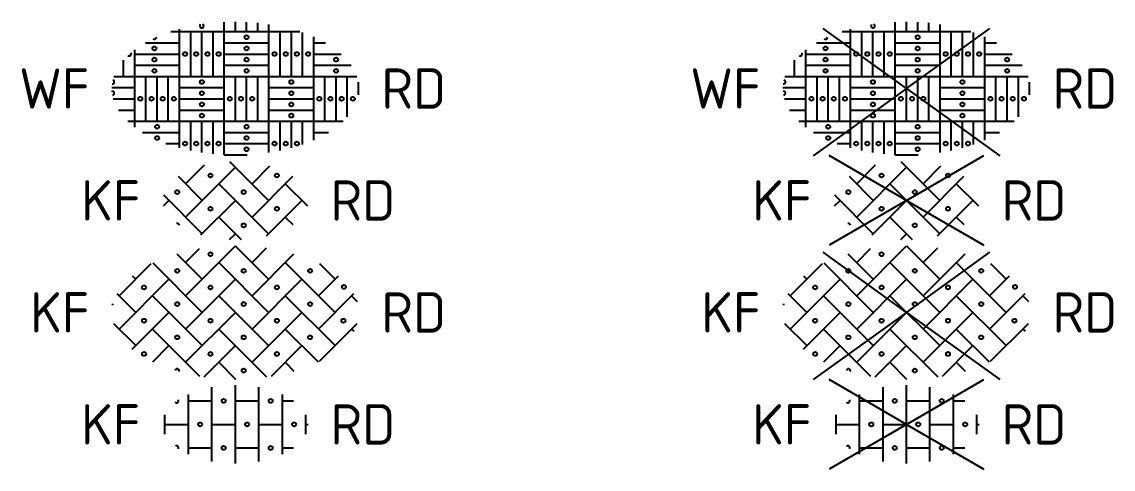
# Model space of a CAD drawing. Header units: metres. Extents: x -77 to 448, y 4806 to 5239.
# Drawn here: x -36.71 to -26.95, y 5029.6 to 5033.59 of the extents above; entities that cross this region are included whole.
import ezdxf
from ezdxf.enums import TextEntityAlignment as Align

# ---------------------------------------------------------------- set-up
doc = ezdxf.new("R2010")
doc.units = ezdxf.units.M
doc.layers.add('V-WE-VH-OPENVERHARDING_STRAATBAKSTEEN-S', color=90, linetype='Continuous', lineweight=25)
doc.styles.add('NLCS-ISO', font='NLCS-ISO.ttf')

# ---------------------------------------------------------------- blocks, each defined once
blk = doc.blocks.new('SVH-SBS_KEIFORMAAT_HALFST_KL-SO')
for p, q in [((-1.05, -1.656), (-1.05, 1.656)), ((0, -1.75), (0, 1.75)), ((1.05, -1.656), (1.05, 1.656)), ((-2.1, -1.336), (-2.1, 1.336)), ((-2.1, 1.05), (-1.05, 1.05)), ((0, 1.05), (1.05, 1.05)), ((2.1, -1.336), (2.1, 1.336)), ((2.1, 1.05), (2.6, 1.05)), ((-3.15, -0.431), (-3.15, 0.431)), ((-3.15, 0), (-2.1, 0)), ((-1.05, 0), (0, 0)), ((1.05, 0), (2.1, 0)), ((3.15, -0.431), (3.15, 0.431)), ((3.15, 0), (3.25, 0)), ((-2.1, -1.05), (-1.05, -1.05)), ((0, -1.05), (1.05, -1.05)), ((2.1, -1.05), (2.6, -1.05))]:
    blk.add_line(p, q)
for centre in [(-0.525, 1.05), (1.575, 1.05), (-1.575, 0), (0.525, 0), (2.625, 0), (-0.525, -1.05), (1.575, -1.05)]:
    blk.add_circle(centre, 0.0881)
for centre, start, end in [((-2.625, 1.05), 226.5114, 25.844), ((-2.625, -1.05), 334.4891, 133.1728)]:
    blk.add_arc(centre, 0.0881, start, end)
at = {"style": 'NLCS-ISO'}
blk.add_attdef('FORMAAT', text='', height=1.8, dxfattribs=at).set_placement((-4.25, 0), align=Align.MIDDLE_RIGHT)
blk.add_attdef('KLEUR', text='', height=1.8, dxfattribs=at).set_placement((4.25, 0), align=Align.MIDDLE_LEFT)
at = {"style": 'NLCS-ISO', "flags": 1}
blk.add_attdef('FUNCTIE', text='', height=1.8, dxfattribs=at).set_placement((0, -2.75), align=Align.TOP_CENTER)
blk = doc.blocks.new('SVH-SBS_KEIFORMAAT_KEPER-SO')
for p, q in [((-2.227, 0.742), (0, 2.97)), ((-0.005, 2.975), (1.485, 1.485)), ((-2.619, 2.619), (-1.485, 1.485)), ((-2.227, 2.227), (-1.609, 2.846)), ((0.742, 2.227), (1.394, 2.879)), ((0.742, 0.742), (2.619, 2.619)), ((-5.197, 0.742), (-3.76, 2.18)), ((-3.696, 2.211), (-1.485, 0)), ((-0.742, 2.227), (1.485, 0)), ((2.227, 2.227), (4.455, 0)), ((3.76, 2.18), (4.455, 1.485)), ((-5.197, -0.742), (-2.97, 1.485)), ((-4.61, 1.64), (-4.455, 1.485)), ((-2.227, -0.742), (0, 1.485)), ((0.742, -0.742), (2.97, 1.485)), ((3.712, 0.742), (4.61, 1.64)), ((-5.298, 0.844), (-4.455, 0)), ((-3.712, 0.742), (-1.485, -1.485)), ((-0.742, 0.742), (1.485, -1.485)), ((2.227, 0.742), (4.455, -1.485)), ((3.712, -0.742), (5.298, 0.844)), ((5.197, 0.742), (5.449, 0.49)), ((-4.61, -1.64), (-2.97, 0)), ((-2.227, -2.227), (0, 0)), ((0.742, -2.227), (2.97, 0)), ((-5.449, -0.49), (-4.455, -1.485)), ((-3.712, -0.742), (-1.609, -2.846)), ((-0.742, -0.742), (1.394, -2.879)), ((2.227, -0.742), (3.696, -2.211)), ((3.76, -2.18), (5.449, -0.49)), ((5.197, -0.742), (5.298, -0.844)), ((-3.696, -2.211), (-2.97, -1.485)), ((-1.394, -2.879), (0, -1.485)), ((1.609, -2.846), (2.97, -1.485)), ((-0.742, -2.227), (0.005, -2.975)), ((2.227, -2.227), (2.619, -2.619)), ((-0.005, -2.975), (0, -2.97))]:
    blk.add_line(p, q)
for centre in [(-1.114, 2.599), (-2.599, 1.856), (0.371, 1.856), (3.341, 1.856), (-4.084, 1.114), (-1.114, 1.114), (1.856, 1.114), (4.851, 1.139), (-2.599, 0.371), (0.371, 0.371), (3.341, 0.371), (-4.084, -0.371), (-1.114, -0.371), (1.856, -0.371), (4.826, -0.371), (-2.599, -1.114), (0.371, -1.114), (3.341, -1.114), (-4.084, -1.856), (-1.114, -1.856), (1.856, -1.856), (0.371, -2.599)]:
    blk.add_circle(centre, 0.0881)
for centre, start, end in [((-5.568, 0.371), 331.3702, 3.611), ((-2.599, -2.599), 327.2577, 180.6065)]:
    blk.add_arc(centre, 0.0881, start, end)
at = {"style": 'NLCS-ISO'}
blk.add_attdef('FORMAAT', text='', height=1.8, dxfattribs=at).set_placement((-6.525, 0), align=Align.MIDDLE_RIGHT)
blk.add_attdef('KLEUR', text='', height=1.8, dxfattribs=at).set_placement((6.525, 0), align=Align.MIDDLE_LEFT)
at = {"style": 'NLCS-ISO', "flags": 1}
blk.add_attdef('FUNCTIE', text='', height=1.8, dxfattribs=at).set_placement((0, -3.975), align=Align.TOP_CENTER)
blk = doc.blocks.new('SVH-SBS_KEIFORMAAT_KEPER_KL-SO')
for p, q in [((-2.227, 0.742), (-1.387, 1.583)), ((-2.227, -0.742), (0, 1.485)), ((-0.259, 1.744), (1.485, 0)), ((0.742, 0.742), (1.541, 1.541)), ((-2.562, 1.077), (-1.485, 0)), ((0.742, -0.742), (2.562, 1.077)), ((-0.742, 0.742), (1.485, -1.485)), ((2.227, 0.742), (3.217, -0.247)), ((-3.217, 0.247), (-1.485, -1.485)), ((-3.217, -0.247), (-2.97, 0)), ((-1.541, -1.541), (0, 0)), ((1.387, -1.583), (2.97, 0)), ((-0.742, -0.742), (0.259, -1.744)), ((2.227, -0.742), (2.562, -1.077)), ((-0.259, -1.744), (0, -1.485))]:
    blk.add_line(p, q)
for centre in [(-1.114, 1.114), (1.856, 1.114), (-2.599, 0.371), (0.371, 0.371), (-1.114, -0.371), (1.856, -0.371), (0.371, -1.114)]:
    blk.add_circle(centre, 0.0881)
blk.add_arc((-2.599, -1.114), 0.0881, 1.5262, 108.8332)
at = {"style": 'NLCS-ISO'}
blk.add_attdef('FORMAAT', text='', height=1.8, dxfattribs=at).set_placement((-4.25, 0), align=Align.MIDDLE_RIGHT)
blk.add_attdef('KLEUR', text='', height=1.8, dxfattribs=at).set_placement((4.25, 0), align=Align.MIDDLE_LEFT)
at = {"style": 'NLCS-ISO', "flags": 1}
blk.add_attdef('FUNCTIE', text='', height=1.8, dxfattribs=at).set_placement((0, -2.75), align=Align.TOP_CENTER)
blk = doc.blocks.new('SVH-SBS_WAALFORMAAT_BLOK-SO')
for p, q in [((-0.5, -2.963), (-0.5, 2.963)), ((0, 2.538), (0, 2.975)), ((0.5, 2.538), (0.5, 2.963)), ((-2.881, 2.538), (2.881, 2.538)), ((-2.5, -2.653), (-2.5, 2.653)), ((-2, 0.538), (-2, 2.538)), ((-1.5, 0.538), (-1.5, 2.538)), ((-1, 0.538), (-1, 2.538)), ((1, 2.538), (1, 2.926)), ((1.5, -2.863), (1.5, 2.863)), ((2, 0.538), (2, 2.538)), ((2.5, 0.538), (2.5, 2.538)), ((3, 0.538), (3, 2.498)), ((-4.024, 2.038), (-2.5, 2.038)), ((-0.5, 2.038), (1.5, 2.038)), ((3.5, -2.302), (3.5, 2.302)), ((3.5, 2.038), (4.024, 2.038)), ((-4.5, -1.726), (-4.5, 1.726)), ((-4.5, 1.538), (-2.5, 1.538)), ((-0.5, 1.538), (1.5, 1.538)), ((3.5, 1.538), (4.729, 1.538)), ((-5, 0.538), (-5, 1.266)), ((-4.5, 1.038), (-2.5, 1.038)), ((-0.5, 1.038), (1.5, 1.038)), ((3.5, 1.038), (5.177, 1.038)), ((-5.434, 0.538), (5.434, 0.538)), ((-4, -1.462), (-4, 0.538)), ((-3.5, -1.462), (-3.5, 0.538)), ((-3, -1.462), (-3, 0.538)), ((0, -1.462), (0, 0.538)), ((0.5, -1.462), (0.5, 0.538)), ((1, -1.462), (1, 0.538)), ((4, -1.462), (4, 0.538)), ((4.5, -1.462), (4.5, 0.538)), ((5, -1.266), (5, 0.538)), ((-5.525, 0.038), (-4.5, 0.038)), ((-2.5, 0.038), (-0.5, 0.038)), ((1.5, 0.038), (3.5, 0.038)), ((5.5, -0.283), (5.5, 0.283)), ((5.5, 0.038), (5.525, 0.038)), ((-5.458, -0.462), (-4.5, -0.462)), ((-2.5, -0.462), (-0.5, -0.462)), ((1.5, -0.462), (3.5, -0.462)), ((-5.228, -0.962), (-4.5, -0.962)), ((-2.5, -0.962), (-0.5, -0.962)), ((1.5, -0.962), (3.5, -0.962)), ((-4.812, -1.462), (4.812, -1.462)), ((-2, -2.773), (-2, -1.462)), ((-1.5, -2.863), (-1.5, -1.462)), ((-1, -2.926), (-1, -1.462)), ((2, -2.773), (2, -1.462)), ((2.5, -2.653), (2.5, -1.462)), ((3, -2.498), (3, -1.462)), ((-4.154, -1.962), (-2.5, -1.962)), ((-0.5, -1.962), (1.5, -1.962)), ((3.5, -1.962), (4.154, -1.962)), ((-3.103, -2.462), (-2.5, -2.462)), ((-0.5, -2.462), (1.5, -2.462)), ((-0.5, -2.962), (0.525, -2.962))]:
    blk.add_line(p, q)
for centre in [(0.5, 2.288), (-3.62, 1.788), (-2.25, 1.538), (-1.75, 1.538), (-1.25, 1.538), (-0.75, 1.538), (0.5, 1.788), (1.75, 1.538), (2.25, 1.538), (2.75, 1.538), (3.25, 1.538), (-3.62, 1.288), (0.5, 1.288), (4.5, 1.288), (-3.62, 0.788), (0.5, 0.788), (4.5, 0.788), (-1.5, 0.288), (2.5, 0.288), (-4.25, -0.462), (-3.75, -0.462), (-3.25, -0.462), (-2.75, -0.462), (-1.5, -0.212), (-0.25, -0.462), (0.25, -0.462), (0.75, -0.462), (2.5, -0.212), (3.75, -0.462), (4.25, -0.462), (4.75, -0.462), (5.25, -0.462), (-1.5, -0.712), (2.5, -0.712), (-1.5, -1.212), (2.5, -1.212), (-3.5, -1.712), (0.5, -1.712), (-3.5, -2.212), (-2.25, -2.462), (-1.75, -2.462), (-1.25, -2.462), (-0.75, -2.462), (0.5, -2.212), (1.75, -2.462), (2.25, -2.462), (2.75, -2.462), (0.5, -2.712)]:
    blk.add_circle(centre, 0.0881)
for centre, start, end in [((-1.5, 2.788), 131.7872, 65.6242), ((-3.62, 2.288), 230.229, 359.5152), ((-4.75, 1.538), 231.9031, 32.0645), ((-5.5, 0.288), 261.9425, 77.5818), ((-5.5, -0.212), 272.0125, 103.1585)]:
    blk.add_arc(centre, 0.0881, start, end)
at = {"style": 'NLCS-ISO'}
blk.add_attdef('FORMAAT', text='', height=1.8, dxfattribs=at).set_placement((-6.525, 0), align=Align.MIDDLE_RIGHT)
blk.add_attdef('KLEUR', text='', height=1.8, dxfattribs=at).set_placement((6.525, 0), align=Align.MIDDLE_LEFT)
at = {"style": 'NLCS-ISO', "flags": 1}
blk.add_attdef('FUNCTIE', text='', height=1.8, dxfattribs=at).set_placement((0, -3.975), align=Align.TOP_CENTER)
blk = doc.blocks.new('V-SVH-SBS_KEIFORMAAT_HALFST_KL-SO')
for p, q in [((0, 0), (-3.464, 2)), ((0, 0), (3.464, 2)), ((-1.05, -1.656), (-1.05, 1.656)), ((0, -1.75), (0, 1.75)), ((1.05, -1.656), (1.05, 1.656)), ((-2.1, -1.336), (-2.1, 1.336)), ((-2.1, 1.05), (-1.05, 1.05)), ((0, 1.05), (1.05, 1.05)), ((2.1, -1.336), (2.1, 1.336)), ((2.1, 1.05), (2.6, 1.05)), ((0, 0), (-3.464, -2)), ((-3.15, -0.431), (-3.15, 0.431)), ((-3.15, 0), (-2.1, 0)), ((-1.05, 0), (0, 0)), ((0, 0), (3.464, -2)), ((1.05, 0), (2.1, 0)), ((3.15, -0.431), (3.15, 0.431)), ((3.15, 0), (3.25, 0)), ((-2.1, -1.05), (-1.05, -1.05)), ((0, -1.05), (1.05, -1.05)), ((2.1, -1.05), (2.6, -1.05))]:
    blk.add_line(p, q)
for centre in [(-0.525, 1.05), (1.575, 1.05), (-1.575, 0), (0.525, 0), (2.625, 0), (-0.525, -1.05), (1.575, -1.05)]:
    blk.add_circle(centre, 0.0881)
for centre, start, end in [((-2.625, 1.05), 226.5114, 25.844), ((-2.625, -1.05), 334.4891, 133.1728)]:
    blk.add_arc(centre, 0.0881, start, end)
at = {"style": 'NLCS-ISO'}
blk.add_attdef('FORMAAT', text='', height=1.8, dxfattribs=at).set_placement((-4.25, 0), align=Align.MIDDLE_RIGHT)
blk.add_attdef('KLEUR', text='', height=1.8, dxfattribs=at).set_placement((4.25, 0), align=Align.MIDDLE_LEFT)
at = {"style": 'NLCS-ISO', "flags": 1}
blk.add_attdef('FUNCTIE', text='', height=1.8, dxfattribs=at).set_placement((0, -2.75), align=Align.TOP_CENTER)
blk = doc.blocks.new('V-SVH-SBS_KEIFORMAAT_KEPER-SO')
for p, q in [((-2.227, 0.742), (0, 2.97)), ((-0.005, 2.975), (1.485, 1.485)), ((0, 0), (-3.728, 2.684)), ((-2.619, 2.619), (-1.485, 1.485)), ((-2.227, 2.227), (-1.609, 2.846)), ((0, 0), (3.728, 2.684)), ((0.742, 2.227), (1.394, 2.879)), ((0.742, 0.742), (2.619, 2.619)), ((-5.197, 0.742), (-3.76, 2.18)), ((-3.696, 2.211), (-1.485, 0)), ((-0.742, 2.227), (1.485, 0)), ((2.227, 2.227), (4.455, 0)), ((3.76, 2.18), (4.455, 1.485)), ((-5.197, -0.742), (-2.97, 1.485)), ((-4.61, 1.64), (-4.455, 1.485)), ((-2.227, -0.742), (0, 1.485)), ((0.742, -0.742), (2.97, 1.485)), ((3.712, 0.742), (4.61, 1.64)), ((-5.298, 0.844), (-4.455, 0)), ((-3.712, 0.742), (-1.485, -1.485)), ((-0.742, 0.742), (1.485, -1.485)), ((2.227, 0.742), (4.455, -1.485)), ((3.712, -0.742), (5.298, 0.844)), ((5.197, 0.742), (5.449, 0.49)), ((-4.61, -1.64), (-2.97, 0)), ((0, 0), (-4.172, -3.003)), ((-2.227, -2.227), (0, 0)), ((0.742, -2.227), (2.97, 0)), ((0, 0), (4.172, -3.003)), ((-5.449, -0.49), (-4.455, -1.485)), ((-3.712, -0.742), (-1.609, -2.846)), ((-0.742, -0.742), (1.394, -2.879)), ((2.227, -0.742), (3.696, -2.211)), ((3.76, -2.18), (5.449, -0.49)), ((5.197, -0.742), (5.298, -0.844)), ((-3.696, -2.211), (-2.97, -1.485)), ((-1.394, -2.879), (0, -1.485)), ((1.609, -2.846), (2.97, -1.485)), ((-0.742, -2.227), (0.005, -2.975)), ((2.227, -2.227), (2.619, -2.619)), ((-0.005, -2.975), (0, -2.97))]:
    blk.add_line(p, q)
for centre in [(-1.114, 2.599), (-2.599, 1.856), (0.371, 1.856), (3.341, 1.856), (-4.084, 1.114), (-1.114, 1.114), (1.856, 1.114), (4.851, 1.139), (-2.599, 0.371), (0.371, 0.371), (3.341, 0.371), (-4.084, -0.371), (-1.114, -0.371), (1.856, -0.371), (4.826, -0.371), (-2.599, -1.114), (0.371, -1.114), (3.341, -1.114), (-4.084, -1.856), (-1.114, -1.856), (1.856, -1.856), (0.371, -2.599)]:
    blk.add_circle(centre, 0.0881)
for centre, start, end in [((-5.568, 0.371), 331.3702, 3.611), ((-2.599, -2.599), 327.2577, 180.6065)]:
    blk.add_arc(centre, 0.0881, start, end)
at = {"style": 'NLCS-ISO'}
blk.add_attdef('FORMAAT', text='', height=1.8, dxfattribs=at).set_placement((-6.525, 0), align=Align.MIDDLE_RIGHT)
blk.add_attdef('KLEUR', text='', height=1.8, dxfattribs=at).set_placement((6.525, 0), align=Align.MIDDLE_LEFT)
at = {"style": 'NLCS-ISO', "flags": 1}
blk.add_attdef('FUNCTIE', text='', height=1.8, dxfattribs=at).set_placement((0, -3.975), align=Align.TOP_CENTER)
blk = doc.blocks.new('V-SVH-SBS_KEIFORMAAT_KEPER_KL-SO')
for p, q in [((0, 0), (-3.464, 2)), ((0, 0), (3.464, 2)), ((-2.227, 0.742), (-1.387, 1.583)), ((-2.227, -0.742), (0, 1.485)), ((-0.259, 1.744), (1.485, 0)), ((0.742, 0.742), (1.541, 1.541)), ((-2.562, 1.077), (-1.485, 0)), ((0.742, -0.742), (2.562, 1.077)), ((-0.742, 0.742), (1.485, -1.485)), ((2.227, 0.742), (3.217, -0.247)), ((0, 0), (-3.464, -2)), ((-3.217, 0.247), (-1.485, -1.485)), ((-3.217, -0.247), (-2.97, 0)), ((-1.541, -1.541), (0, 0)), ((0, 0), (3.464, -2)), ((1.387, -1.583), (2.97, 0)), ((-0.742, -0.742), (0.259, -1.744)), ((2.227, -0.742), (2.562, -1.077)), ((-0.259, -1.744), (0, -1.485))]:
    blk.add_line(p, q)
for centre in [(-1.114, 1.114), (1.856, 1.114), (-2.599, 0.371), (0.371, 0.371), (-1.114, -0.371), (1.856, -0.371), (0.371, -1.114)]:
    blk.add_circle(centre, 0.0881)
blk.add_arc((-2.599, -1.114), 0.0881, 1.5262, 108.8332)
at = {"style": 'NLCS-ISO'}
blk.add_attdef('FORMAAT', text='', height=1.8, dxfattribs=at).set_placement((-4.25, 0), align=Align.MIDDLE_RIGHT)
blk.add_attdef('KLEUR', text='', height=1.8, dxfattribs=at).set_placement((4.25, 0), align=Align.MIDDLE_LEFT)
at = {"style": 'NLCS-ISO', "flags": 1}
blk.add_attdef('FUNCTIE', text='', height=1.8, dxfattribs=at).set_placement((0, -2.75), align=Align.TOP_CENTER)
blk = doc.blocks.new('V-SVH-SBS_WAALFORMAAT_BLOK-SO')
for p, q in [((-0.5, -2.963), (-0.5, 2.963)), ((0, 2.538), (0, 2.975)), ((0.5, 2.538), (0.5, 2.963)), ((0, 0), (-3.728, 2.684)), ((-2.881, 2.538), (2.881, 2.538)), ((-2.5, -2.653), (-2.5, 2.653)), ((-2, 0.538), (-2, 2.538)), ((-1.5, 0.538), (-1.5, 2.538)), ((-1, 0.538), (-1, 2.538)), ((0, 0), (3.728, 2.684)), ((1, 2.538), (1, 2.926)), ((1.5, -2.863), (1.5, 2.863)), ((2, 0.538), (2, 2.538)), ((2.5, 0.538), (2.5, 2.538)), ((3, 0.538), (3, 2.498)), ((-4.024, 2.038), (-2.5, 2.038)), ((-0.5, 2.038), (1.5, 2.038)), ((3.5, -2.302), (3.5, 2.302)), ((3.5, 2.038), (4.024, 2.038)), ((-4.5, -1.726), (-4.5, 1.726)), ((-4.5, 1.538), (-2.5, 1.538)), ((-0.5, 1.538), (1.5, 1.538)), ((3.5, 1.538), (4.729, 1.538)), ((-5, 0.538), (-5, 1.266)), ((-4.5, 1.038), (-2.5, 1.038)), ((-0.5, 1.038), (1.5, 1.038)), ((3.5, 1.038), (5.177, 1.038)), ((-5.434, 0.538), (5.434, 0.538)), ((-4, -1.462), (-4, 0.538)), ((-3.5, -1.462), (-3.5, 0.538)), ((-3, -1.462), (-3, 0.538)), ((0, -1.462), (0, 0.538)), ((0.5, -1.462), (0.5, 0.538)), ((1, -1.462), (1, 0.538)), ((4, -1.462), (4, 0.538)), ((4.5, -1.462), (4.5, 0.538)), ((5, -1.266), (5, 0.538)), ((-5.525, 0.038), (-4.5, 0.038)), ((0, 0), (-4.172, -3.003)), ((-2.5, 0.038), (-0.5, 0.038)), ((1.5, 0.038), (3.5, 0.038)), ((5.5, -0.283), (5.5, 0.283)), ((5.5, 0.038), (5.525, 0.038)), ((-5.458, -0.462), (-4.5, -0.462)), ((-2.5, -0.462), (-0.5, -0.462)), ((0, 0), (4.172, -3.003)), ((1.5, -0.462), (3.5, -0.462)), ((-5.228, -0.962), (-4.5, -0.962)), ((-2.5, -0.962), (-0.5, -0.962)), ((1.5, -0.962), (3.5, -0.962)), ((-4.812, -1.462), (4.812, -1.462)), ((-2, -2.773), (-2, -1.462)), ((-1.5, -2.863), (-1.5, -1.462)), ((-1, -2.926), (-1, -1.462)), ((2, -2.773), (2, -1.462)), ((2.5, -2.653), (2.5, -1.462)), ((3, -2.498), (3, -1.462)), ((-4.154, -1.962), (-2.5, -1.962)), ((-0.5, -1.962), (1.5, -1.962)), ((3.5, -1.962), (4.154, -1.962)), ((-3.103, -2.462), (-2.5, -2.462)), ((-0.5, -2.462), (1.5, -2.462)), ((-0.5, -2.962), (0.525, -2.962))]:
    blk.add_line(p, q)
for centre in [(0.5, 2.288), (-3.62, 1.788), (-2.25, 1.538), (-1.75, 1.538), (-1.25, 1.538), (-0.75, 1.538), (0.5, 1.788), (1.75, 1.538), (2.25, 1.538), (2.75, 1.538), (3.25, 1.538), (-3.62, 1.288), (0.5, 1.288), (4.5, 1.288), (-3.62, 0.788), (0.5, 0.788), (4.5, 0.788), (-1.5, 0.288), (2.5, 0.288), (-4.25, -0.462), (-3.75, -0.462), (-3.25, -0.462), (-2.75, -0.462), (-1.5, -0.212), (-0.25, -0.462), (0.25, -0.462), (0.75, -0.462), (2.5, -0.212), (3.75, -0.462), (4.25, -0.462), (4.75, -0.462), (5.25, -0.462), (-1.5, -0.712), (2.5, -0.712), (-1.5, -1.212), (2.5, -1.212), (-3.5, -1.712), (0.5, -1.712), (-3.5, -2.212), (-2.25, -2.462), (-1.75, -2.462), (-1.25, -2.462), (-0.75, -2.462), (0.5, -2.212), (1.75, -2.462), (2.25, -2.462), (2.75, -2.462), (0.5, -2.712)]:
    blk.add_circle(centre, 0.0881)
for centre, start, end in [((-1.5, 2.788), 131.7872, 65.6242), ((-3.62, 2.288), 230.229, 359.5152), ((-4.75, 1.538), 231.9031, 32.0645), ((-5.5, 0.288), 261.9425, 77.5818), ((-5.5, -0.212), 272.0125, 103.1585)]:
    blk.add_arc(centre, 0.0881, start, end)
at = {"style": 'NLCS-ISO'}
blk.add_attdef('FORMAAT', text='', height=1.8, dxfattribs=at).set_placement((-6.525, 0), align=Align.MIDDLE_RIGHT)
blk.add_attdef('KLEUR', text='', height=1.8, dxfattribs=at).set_placement((6.525, 0), align=Align.MIDDLE_LEFT)
at = {"style": 'NLCS-ISO', "flags": 1}
blk.add_attdef('FUNCTIE', text='', height=1.8, dxfattribs=at).set_placement((0, -3.975), align=Align.TOP_CENTER)

msp = doc.modelspace()

# ---------------------------------------------------------------- block references
at = {"layer": 'V-WE-VH-OPENVERHARDING_STRAATBAKSTEEN-S', "xscale": 0.2, "yscale": 0.2, "zscale": 0.2}
for name, p, values in [('SVH-SBS_WAALFORMAAT_BLOK-SO', (-34.7985, 5032.9979), {'FORMAAT': 'WF', 'KLEUR': 'RD'}), ('V-SVH-SBS_WAALFORMAAT_BLOK-SO', (-28.7985, 5032.9979), {'FORMAAT': 'WF', 'KLEUR': 'RD'}), ('SVH-SBS_KEIFORMAAT_KEPER_KL-SO', (-34.7985, 5031.9979), {'FORMAAT': 'KF', 'KLEUR': 'RD'}), ('V-SVH-SBS_KEIFORMAAT_KEPER_KL-SO', (-28.7985, 5031.9979), {'FORMAAT': 'KF', 'KLEUR': 'RD'}), ('SVH-SBS_KEIFORMAAT_KEPER-SO', (-34.7985, 5030.9979), {'FORMAAT': 'KF', 'KLEUR': 'RD'}), ('V-SVH-SBS_KEIFORMAAT_KEPER-SO', (-28.7985, 5030.9979), {'FORMAAT': 'KF', 'KLEUR': 'RD'}), ('V-SVH-SBS_KEIFORMAAT_HALFST_KL-SO', (-28.7985, 5029.9979), {'FORMAAT': 'KF', 'KLEUR': 'RD'}), ('SVH-SBS_KEIFORMAAT_HALFST_KL-SO', (-34.7985, 5029.9979), {'FORMAAT': 'KF', 'KLEUR': 'RD'})]:
    msp.add_blockref(name, p, dxfattribs=at).add_auto_attribs(values)

doc.saveas('drawing.dxf')
